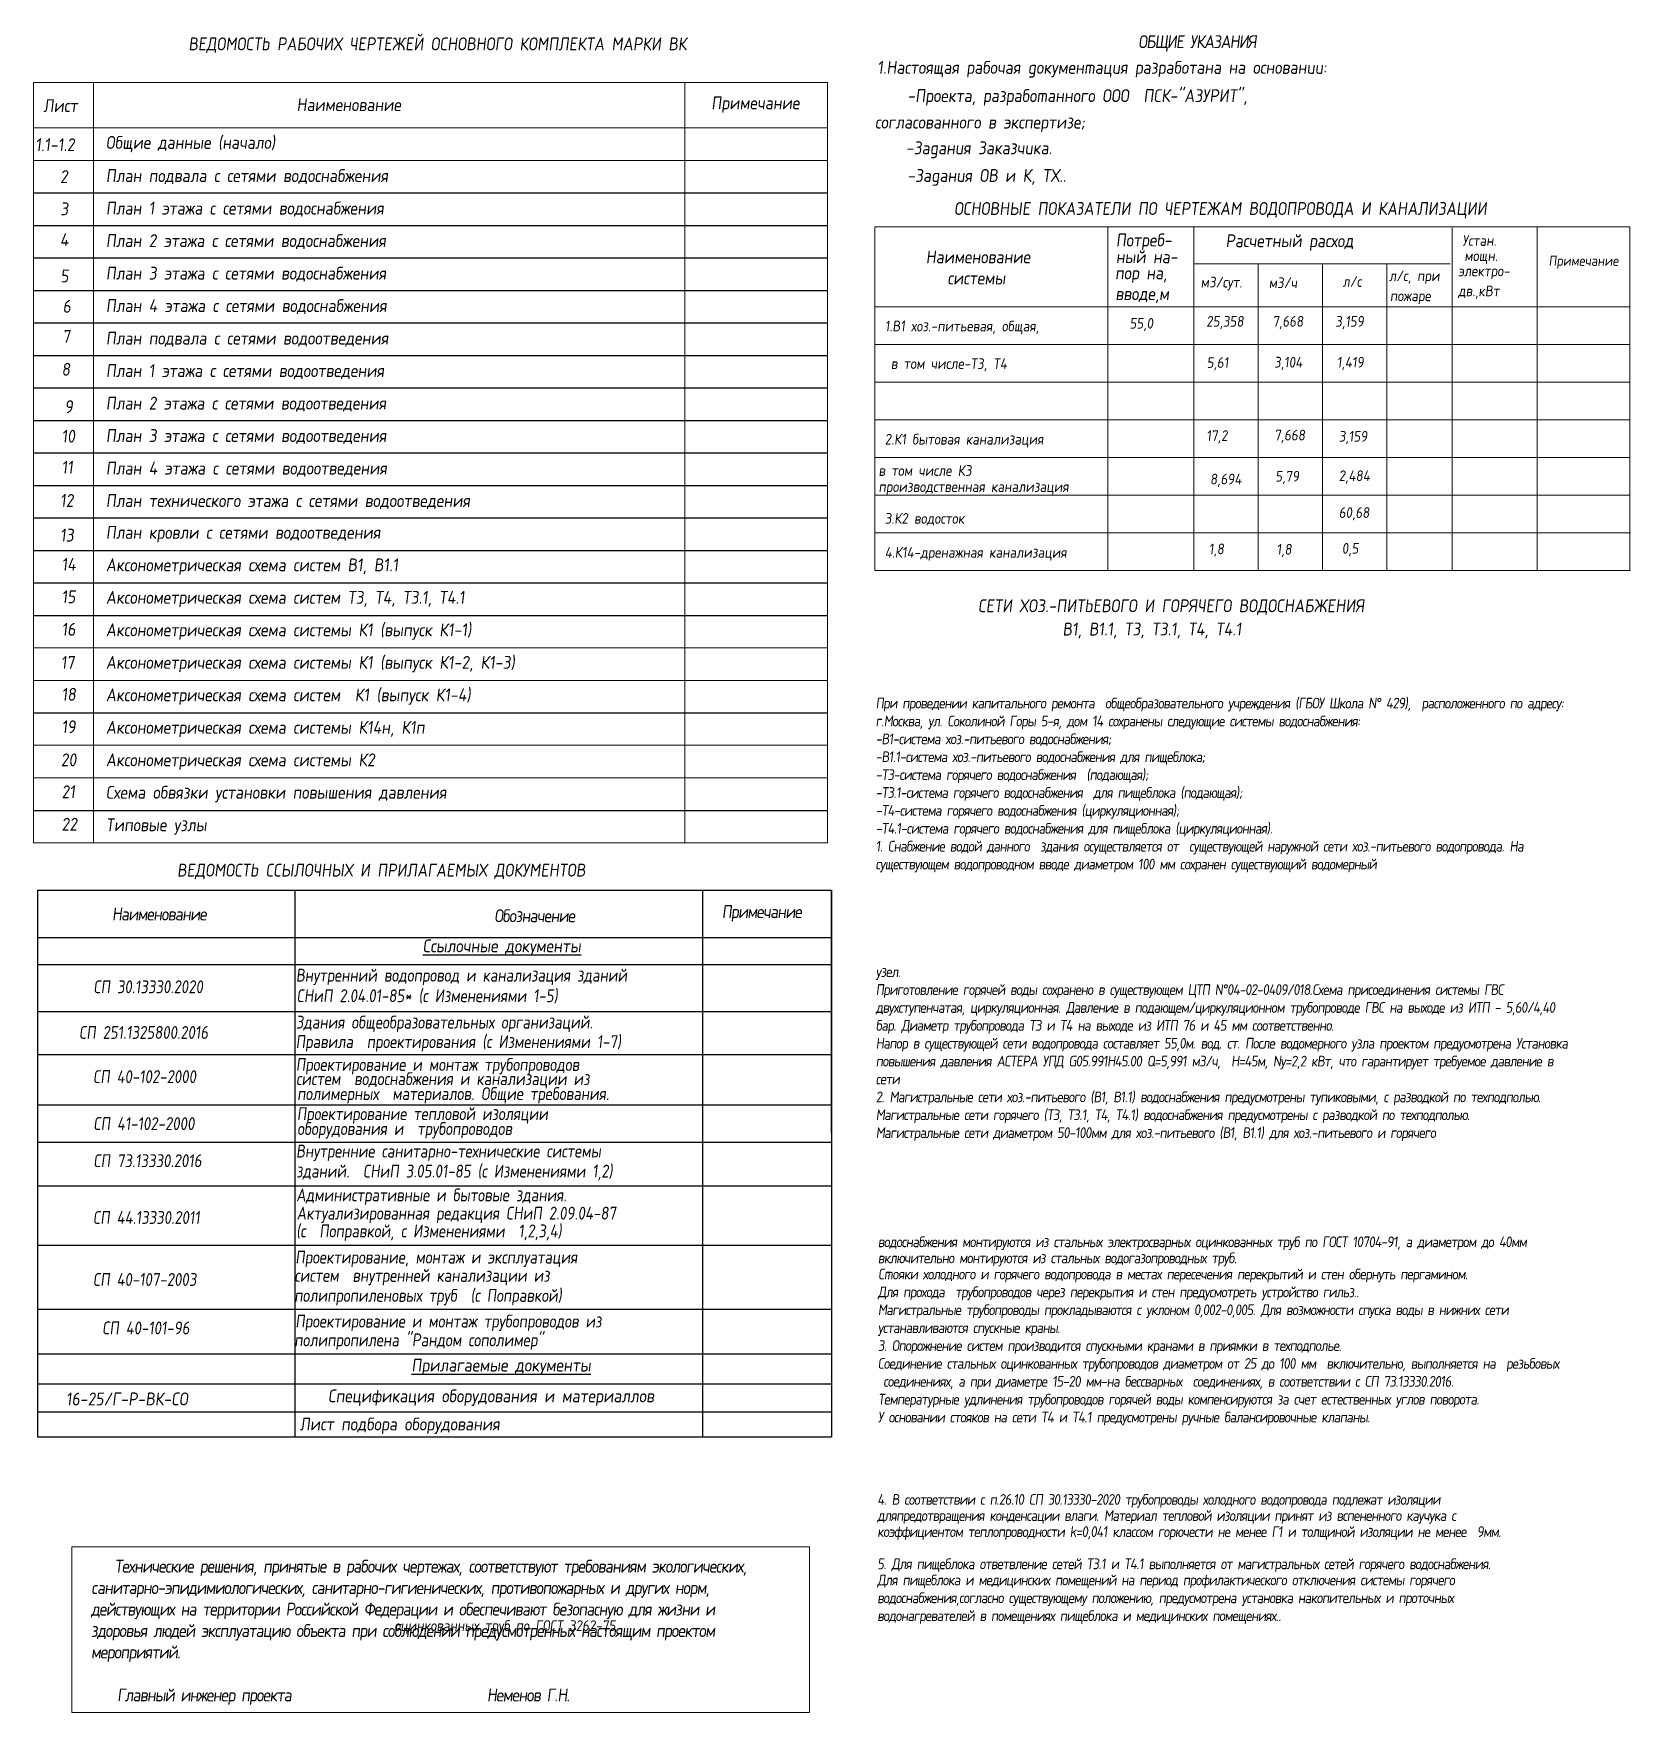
# Model space of a CAD drawing. Header units: millimetres. Extents: x -8689834 to 10643805, y -311321 to 349140.
# Drawn here: x -348661.3 to -348289.2, y 261977.1 to 262368.3 of the extents above; entities that cross this region are included whole.
import ezdxf
from ezdxf.enums import TextEntityAlignment as Align

# ---------------------------------------------------------------- set-up
doc = ezdxf.new("R2010")
doc.units = ezdxf.units.MM
doc.header["$MEASUREMENT"] = 0
doc.layers.get('0').update_dxf_attribs({"color": 250, "lineweight": 9})
doc.layers.add('_____TEXT VK', color=7, linetype='Continuous', lineweight=25)
doc.layers.add('Штамп_Ном_пера__7_Pen_No__7', color=7, linetype='Continuous', lineweight=18)
doc.layers.add('ОВ', color=5, linetype='Continuous')
doc.styles.add('SIMPLEX', font='simplex.shx', dxfattribs={"width": 0.85, "oblique": 7})
doc.styles.add('StyleTimesNewRomanCy2_5', font='times.ttf', dxfattribs={"height": 2.5})
doc.styles.add('Основной', font='isocpeui.ttf')

msp = doc.modelspace()

# ---------------------------------------------------------------- linework, layer by layer
at = {"linetype": 'Continuous'}
for p, q in [((-348661.27, 262356.91), (-348476.27, 262356.91)), ((-348661.27, 262356.91), (-348661.27, 262179.72)), ((-348647.35, 262356.91), (-348647.35, 262179.72)), ((-348509.5, 262356.91), (-348509.5, 262179.72)), ((-348476.27, 262356.91), (-348476.27, 262179.72)), ((-348661.27, 262346.3), (-348476.27, 262346.3)), ((-348661.27, 262338.72), (-348476.27, 262338.72)), ((-348661.27, 262225.15), (-348476.27, 262225.15)), ((-348661.27, 262217.58), (-348476.27, 262217.58)), ((-348661.27, 262202.44), (-348476.27, 262202.44)), ((-348661.27, 262194.86), (-348476.27, 262194.86)), ((-348661.27, 262179.72), (-348476.27, 262179.72))]:
    msp.add_line(p, q, dxfattribs=at)
at = {"color": 7, "linetype": 'Continuous'}
for points in [[(-348465.26, 262243.14), (-348465.26, 262323.23)], [(-348289.33, 262323.23), (-348465.26, 262323.23)], [(-348360.96, 262243.14), (-348360.96, 262314.63)], [(-348289.31, 262304.65), (-348465.26, 262304.65)], [(-348289.29, 262295.86), (-348465.26, 262295.86)], [(-348289.28, 262287.08), (-348465.26, 262287.08)], [(-348289.26, 262269.5), (-348465.26, 262269.5)], [(-348289.24, 262260.71), (-348465.26, 262260.71)]]:
    msp.add_lwpolyline(points, dxfattribs=at)
at = {"linetype": 'Continuous'}
for points in [[(-348410.96, 262243.14), (-348410.96, 262323.23)], [(-348390.96, 262243.14), (-348390.96, 262323.23)], [(-348330.78, 262243.14), (-348330.78, 262323.02)], [(-348310.96, 262243.14), (-348310.96, 262323.23)], [(-348289.33, 262243.13), (-348289.33, 262323.22)], [(-348331.2, 262314.63), (-348390.97, 262314.63)], [(-348375.96, 262243.14), (-348375.96, 262314.63)], [(-348345.96, 262243.14), (-348345.96, 262314.63)], [(-348289.23, 262251.93), (-348465.26, 262251.93)], [(-348289.22, 262243.14), (-348465.26, 262243.14)]]:
    msp.add_lwpolyline(points, dxfattribs=at)
msp.add_lwpolyline([(-348652.35, 262015.71), (-348480.51, 262015.71), (-348480.51, 261977.1), (-348652.35, 261977.1)], close=True)
at = {"layer": 'ОВ', "color": 7, "linetype": 'Continuous', "ltscale": 5}
for p, q in [((-348660.38, 262168.68), (-348475.38, 262168.68)), ((-348660.38, 262168.68), (-348660.38, 262041.29)), ((-348600.38, 262168.68), (-348600.38, 262041.29)), ((-348505.38, 262168.68), (-348505.38, 262041.29)), ((-348475.38, 262112.13), (-348475.38, 262168.68)), ((-348475.38, 262168.68), (-348475.38, 262041.29)), ((-348660.38, 262157.64), (-348475.38, 262157.64)), ((-348660.38, 262151.34), (-348475.38, 262151.34)), ((-348660.38, 262140.4), (-348475.38, 262140.4)), ((-348660.47, 262130.41), (-348475.47, 262130.41)), ((-348660.38, 262118.67), (-348475.38, 262118.67)), ((-348660.38, 262110.01), (-348475.38, 262110.01)), ((-348660.38, 262099.79), (-348475.38, 262099.79)), ((-348660.38, 262085.99), (-348475.38, 262085.99)), ((-348660.38, 262071.08), (-348475.38, 262071.08)), ((-348660.38, 262060.62), (-348475.38, 262060.62)), ((-348660.38, 262053.67), (-348475.38, 262053.67)), ((-348660.38, 262047.17), (-348475.38, 262047.17)), ((-348660.38, 262041.29), (-348475.38, 262041.29))]:
    msp.add_line(p, q, dxfattribs=at)
at = {"layer": 'Штамп_Ном_пера__7_Pen_No__7', "linetype": 'Continuous', "lineweight": 25}
for p, q in [((-348661.27, 262331.15), (-348476.27, 262331.15)), ((-348661.27, 262323.58), (-348476.27, 262323.58)), ((-348661.27, 262316.01), (-348476.27, 262316.01)), ((-348661.27, 262308.44), (-348476.27, 262308.44)), ((-348661.27, 262300.87), (-348476.27, 262300.87)), ((-348661.27, 262293.3), (-348476.27, 262293.3)), ((-348661.27, 262285.72), (-348476.27, 262285.72)), ((-348661.27, 262278.15), (-348476.27, 262278.15)), ((-348661.27, 262270.58), (-348476.27, 262270.58)), ((-348661.27, 262263.01), (-348476.27, 262263.01)), ((-348661.27, 262255.44), (-348476.27, 262255.44)), ((-348661.27, 262247.87), (-348476.27, 262247.87)), ((-348661.27, 262240.29), (-348476.27, 262240.29)), ((-348661.27, 262232.72), (-348476.27, 262232.72)), ((-348661.27, 262210.01), (-348476.27, 262210.01)), ((-348661.27, 262187.29), (-348476.27, 262187.29))]:
    msp.add_line(p, q, dxfattribs=at)
at = {"layer": 'Штамп_Ном_пера__7_Pen_No__7', "linetype": 'Continuous'}
msp.add_line((-348390.97, 262314.63), (-348331.2, 262314.63), dxfattribs=at)
at = {"layer": 'Штамп_Ном_пера__7_Pen_No__7', "color": 7, "linetype": 'Continuous'}
msp.add_lwpolyline([(-348289.27, 262278.29), (-348465.26, 262278.29)], dxfattribs=at)

# ---------------------------------------------------------------- texts
at = {"layer": '_____TEXT VK', "linetype": 'Continuous', "style": 'SIMPLEX', "oblique": 7, "width": 0.85}
for s, height, p in [('     -Проекта, разрабоmанного ООО  ПСК-"АЗУРИТ",', 3, (-348466.11, 262352.32)), ('согласованного в экспертизе;', 3, (-348465.2, 262346.15)), ('      -Заgанuя Заказчuка.', 3, (-348468.15, 262340.15)), ('      -Заgанuя ОВ и К, ТХ..', 3, (-348467.83, 262333.72)), ('Потреб-', 3, (-348409.09, 262318.68)), ('Расчетный расход', 3, (-348383.53, 262318.51)), ('Устан.', 2.5, (-348328.36, 262318.82)), ('Наименование', 3, (-348453.38, 262314.75)), ('ный на-', 3, (-348409.08, 262314.78)), ('мощн.', 2.5, (-348327.9, 262315.26)), ('Примечание', 2.376, (-348308.28, 262314.16)), ('пор на,', 3, (-348409.28, 262311.02)), ('л/с, при', 2.5, (-348345.45, 262310.59)), ('электро-', 2.5, (-348329.37, 262311.73)), ('системы', 3, (-348448.33, 262309.82)), ('м3/сут.', 2.5, (-348389.33, 262309.11)), ('м3/ч', 2.5, (-348373.47, 262308.97)), ('л/с', 2.5, (-348356.27, 262309.26)), ('дв.,кВт', 2.5, (-348329.35, 262307.07)), ('вводе,м', 3, (-348409.2, 262306.17)), ('пожаре', 2.5, (-348345.23, 262305.93)), ('1.В1 хоз.-питьевая, общая,', 2.5, (-348462.94, 262298.88)), ('55,0', 2.5, (-348405.9, 262299.53)), ('25,358', 2.5, (-348388.03, 262299.98)), ('7,668', 2.5, (-348372.61, 262299.98)), ('3,159', 2.5, (-348357.97, 262299.98)), ('5,61', 2.5, (-348387.93, 262290.38)), ('3,104', 2.5, (-348372.22, 262290.46)), ('1,419', 2.5, (-348357.6, 262290.46)), ('в том числе-Т3, Т4', 2.5, (-348461.52, 262290.14)), ('2.К1 бытовая канализация', 2.5, (-348462.94, 262272.52)), ('17,2', 2.5, (-348388.01, 262273.35)), ('7,668', 2.5, (-348372.19, 262273.47)), ('3,159', 2.5, (-348357.16, 262273.19)), ('в том числе К3 ', 2.5, (-348464.39, 262265.22)), ('8,694', 2.5, (-348387.14, 262263.23)), ('5,79', 2.5, (-348371.94, 262263.89)), ('2,484', 2.5, (-348357.16, 262264.01)), ('производственная канализация', 2.5, (-348464.39, 262261.47)), ('60,68', 2.5, (-348357.16, 262255.42)), ('3.К2 водосток', 2.5, (-348462.94, 262254.07)), ('4.К14-дренажная канализация', 2.5, (-348462.94, 262246.15)), ('1,8', 2.5, (-348387.43, 262246.96)), ('1,8', 2.5, (-348371.66, 262246.87)), ('0,5', 2.5, (-348356.44, 262247.09)), ('ВЕДОМОСТЬ ССЫЛОЧНЫХ И ПРИЛАГАЕМЫХ ДОКУМЕНТОВ', 3, (-348627.83, 262171.86))]:
    msp.add_text(s, height=height, dxfattribs=at).set_placement(p)
at = {"layer": '_____TEXT VK', "color": 7, "linetype": 'Continuous', "style": 'SIMPLEX', "oblique": 7, "width": 0.85}
msp.add_text('ОСНОВНЫЕ ПОКАЗАТЕЛИ ПО ЧЕРТЕЖАМ ВОДОПРОВОДА И КАНАЛИЗАЦИИ', height=3, dxfattribs=at).set_placement((-348446.78, 262327.52), align=Align.MIDDLE_LEFT)
at = {"layer": '_____TEXT VK', "style": 'SIMPLEX', "oblique": 7}
for s, height, width, p in [('СЕТИ ХОЗ.-ПИТЬЕВОГО И ГОРЯЧЕГО ВОДОСНАБЖЕНИЯ  ', 3, 0.85, (-348441.19, 262233.46)), ('В1, В1.1, Т3, Т3.1, Т4, Т4.1 ', 3, 0.85, (-348421.53, 262228.03)), ('Внутренний водопровод и канализация зданий  ', 3, 0.8, (-348600.15, 262147.38)), ('СП 30.13330.2020', 3, 0.8, (-348647.3, 262144.68)), ('СНиП 2.04.01-85* (с Изменениями 1-5) ', 3, 0.8, (-348599.95, 262142.59)), ('СП 251.1325800.2016', 3, 0.8, (-348650.65, 262134.04)), ('Здания общеобразовательных организаций. ', 3, 0.8, (-348600.15, 262136.44)), ('Правила  проектирования (с Изменениями 1-7) ', 3, 0.8, (-348600.19, 262131.89)), ('Проектирование и монтаж трубопроводов ', 3, 0.8, (-348600.15, 262126.58)), ('СП 40-102-2000', 3, 0.8, (-348647.39, 262123.74)), ('систем  водоснабжения и канализации из ', 3, 0.8, (-348600.08, 262123.26)), ('полимерных  материалов. Общие требования. ', 3, 0.8, (-348599.84, 262119.78)), ('Проектирование тепловой изоляции ', 3, 0.8, (-348599.92, 262115.1)), ('СП 41-102-2000', 3, 0.8, (-348647.3, 262112.8)), ('оборудования и  трубопроводов ', 3, 0.8, (-348599.84, 262111.64)), ('Внутренние санитарно-технические системы ', 3, 0.8, (-348600.1, 262106.4)), ('СП 73.13330.2016', 3, 0.8, (-348647.3, 262104.15)), ('зданий.  СНиП 3.05.01-85 (с Изменениями 1,2) ', 3, 0.8, (-348600.07, 262101.73)), ('Административные и бытовые здания.  ', 3, 0.8, (-348600.1, 262096.17)), ('СП 44.13330.2011', 3, 0.8, (-348647.4, 262090.92)), ('Актуализированная редакция СНиП 2.09.04-87', 3, 0.8, (-348599.98, 262091.93)), ('(с  Поправкой, с Изменениями  1,2,3,4) ', 3, 0.8, (-348600.05, 262087.79)), ('Проектирование, монтаж и эксплуатация ', 3, 0.8, (-348600.28, 262081.69)), ('СП 40-107-2003', 3, 0.8, (-348647.4, 262076.48)), ('систем  внутренней канализации из ', 3, 0.8, (-348600.47, 262077.43)), ('полипропиленовых труб  (с Поправкой) ', 3, 0.8, (-348600.52, 262072.77)), ('Проектирование и монтаж трубопроводов из  ', 3, 0.8, (-348600.28, 262066.78)), ('СП 40-101-96', 3, 0.8, (-348645.26, 262065.19)), ('полипропилена "Рандом сополимер" ', 3, 0.8, (-348600.51, 262062.4)), ('оцинкованных труб по ГОСТ 3262-75.  ', 2.5, 0.85, (-348577.19, 261996.08))]:
    msp.add_text(s, height=height, dxfattribs=dict(at, width=width)).set_placement(p)
at = {"layer": '_____TEXT VK', "linetype": 'Continuous', "char_height": 3, "style": 'SIMPLEX'}
for s, insert, width, attachment_point in [('ВЕДОМОСТЬ РАБОЧИХ ЧЕРТЕЖЕЙ ОСНОВНОГО КОМПЛЕКТА МАРКИ ВК ', (-348567.15, 262365.57), 164.5776, 5), ('{\\Fsimplex|c204;\\Q7;\\W0.85;\\T0.9;ОБЩИЕ УКАЗАНИЯ}', (-348390.18, 262365.98), 164.5776, 5), ('1.Настоящая рабочая gокуменmацuя разработана на основанuu:', (-348464.67, 262359.95), 135.8539, 4), ('Лист', (-348659, 262351.5), 135.8539, 4), ('Наименование', (-348599.99, 262351.71), 135.8539, 4), ('Примечание', (-348503.36, 262351.73), 135.8539, 4), ('1.1-1.2', (-348660.85, 262342.39), 135.8539, 4), ('Общие данные (начало)', (-348644.42, 262342.51), 135.8539, 4), ('2', (-348655.08, 262334.96), 135.8539, 4), ('План подвала с сетями водоснабжения', (-348644.42, 262334.94), 135.8539, 4), ('3', (-348655.03, 262327.45), 135.8539, 4), ('План 1 этажа с сетями водоснабжения', (-348644.42, 262327.37), 135.8539, 4), ('4', (-348655.11, 262320.24), 135.8539, 4), ('План 2 этажа с сетями водоснабжения', (-348644.42, 262319.8), 135.8539, 4), ('5', (-348655.03, 262311.8), 135.8539, 4), ('План 3 этажа с сетями водоснабжения', (-348644.42, 262312.22), 135.8539, 4), ('6', (-348654.49, 262304.73), 135.8539, 4), ('План 4 этажа с сетями водоснабжения', (-348644.42, 262304.65), 135.8539, 4), ('7', (-348654.57, 262297.73), 135.8539, 4), ('План подвала с сетями водоотведения', (-348644.42, 262297.08), 135.8539, 4), ('8', (-348654.74, 262290.05), 135.8539, 4), ('План 1 этажа с сетями водоотведения', (-348644.42, 262289.51), 135.8539, 4), ('9', (-348654.05, 262281.35), 135.8539, 4), ('План 2 этажа с сетями водоотведения', (-348644.42, 262281.94), 135.8539, 4), ('10', (-348654.74, 262274.47), 135.8539, 4), ('План 3 этажа с сетями водоотведения', (-348644.42, 262274.37), 135.8539, 4), ('11', (-348654.74, 262267.24), 135.8539, 4), ('План 4 этажа с сетями водоотведения', (-348644.42, 262266.79), 135.8539, 4), ('12', (-348655.09, 262259.5), 135.8539, 4), ('План технического этажа с сетями водоотведения', (-348644.42, 262259.22), 135.8539, 4), ('План кровли с сетями водоотведения', (-348644.42, 262251.65), 135.8539, 4), ('13', (-348655.09, 262251.41), 135.8539, 4), ('14', (-348654.74, 262244.62), 135.8539, 4), ('Аксонометрическая схема систем В1, В1.1', (-348644.42, 262244.08), 135.8539, 4), ('15', (-348654.74, 262237.05), 135.8539, 4), ('Аксонометрическая схема систем Т3, Т4, Т3.1, Т4.1', (-348644.42, 262236.51), 135.8539, 4), ('16', (-348654.74, 262229.48), 135.8539, 4), ('Аксонометрическая схема системы К1 (выпуск К1-1)', (-348644.42, 262228.94), 135.8539, 4), ('17', (-348654.91, 262221.76), 135.8539, 4), ('Аксонометрическая схема системы К1 (выпуск К1-2, К1-3)', (-348644.42, 262221.36), 135.8539, 4), ('18', (-348654.74, 262214.33), 135.8539, 4), ('Аксонометрическая схема систем  К1 (выпуск К1-4)', (-348644.42, 262213.79), 135.8539, 4), ('19', (-348654.74, 262206.76), 135.8539, 4), ('Аксонометрическая схема системы К14н, К1п', (-348644.42, 262206.22), 135.8539, 4), ('20', (-348654.91, 262199.05), 135.8539, 4), ('Аксонометрическая схема системы К2', (-348644.42, 262198.65), 135.8539, 4), ('21', (-348654.74, 262191.62), 135.8539, 4), ('Схема обвязки установки повышения давления', (-348644.42, 262191.08), 135.8539, 4), ('22', (-348654.74, 262184.05), 135.8539, 4), ('Типовые узлы', (-348644.42, 262183.51), 135.8539, 4)]:
    msp.add_mtext(s, dxfattribs=dict(at, insert=insert, width=width, attachment_point=attachment_point))
at = {"layer": '_____TEXT VK', "char_height": 2.5, "attachment_point": 5, "line_spacing_factor": 0.9, "style": 'SIMPLEX'}
for s, width, insert in [('\\pxa0.83333,sm1,ql;{\\T0.9;При проведении капитального ремонта  общеобразовательного учреждения (ГБОУ Школа N%%D 429),  расположенного по адресу: г.Москва, ул. Соколиной Горы 5-я, дом 14 сохранены следующие системы водоснабжения:\\P-В1-система хоз.-питьевого водоснабжения;\\P-В1.1-система хоз.-питьевого водоснабжения для пищеблока;\\P-Т3-система горячего водоснабжения  (подающая);\\P-Т3.1-система горячего водоснабжения  для пищеблока (подающая);\\P-Т4-система горячего водоснабжения (циркуляционная);\\P-Т4.1-система горячего водоснабжения для пищеблока (циркуляционная).\\P1. Снабжение водой данного  здания осуществляется от  существующей наружной сети хоз.-питьевого водопровода. На существующем водопроводном вводе диаметром 100 мм сохранен существующий водомерный }', 181.1453, (-348374.51, 262193.18)), ('\\pxa0.83333,sm1,ql;{\\T0.9;узел.\\P\\pt73;Приготовление горячей воды сохранено в существующем ЦТП N%%D04-02-0409/018.Схема присоединения системы ГВС двухступенчатая, циркуляционная. Давление в подающем/циркуляционном трубопроводе ГВС на выходе из ИТП - 5,60/4,40 бар. Диаметр трубопровода Т3 и Т4 на выходе из ИТП 76 и 45 мм соответственно.  \\P\\ptz;Напор в существующей сети водопровода составляет 55,0м. вод. ст. После водомерного узла проектом предусмотрена Установка повышения давления АСТЕРА УПД G05.991H45.00 Q=5,991 м3/ч,  Н=45м, Nу=2,2 кВт, что гарантирует требуемое давление в сети\\P2. Магистральные сети хоз.-питьевого (В1, В1.1) водоснабжения предусмотрены тупиковыми, с разводкой по техподполью.\\PМагистральные сети горячего (Т3, Т3.1, Т4, Т4.1) водоснабжения предусмотрены с разводкой по техподполью. \\PМагистральные сети диаметром 50-100мм для хоз.-питьевого (В1, В1.1) для хоз.-питьевого и горячего }', 174.739, (-348377.68, 262130.6)), ('\\pxql;{\\T0.9;водоснабжения монтируются из стальных электросварных оцинкованных труб по ГОСТ 10704-91, а диаметром до 40мм включительно монтируются из стальных водогазопроводных труб.\\P\\pa0.83333,sm1;Cmoяки холодного и горячего водопровода в местах пересечения перекрытий и стен обернуть пергамином.\\PДля прохода  трубопроводов через перекрытия и стен предусмотреть устройство гильз.. \\PМагистральные трубопроводы прокладываются с уклоном 0,002-0,005. Для возможности спуска воды в нижних сети устанавливаются спускные краны.   \\P3. Опорожнение систем производится спускными кранами в приямки в техподполье.\\PСоединение стальных оцинкованных трубопроводов диаметром от 25 до 100 мм  включительно, выполняется на  резьбовых  соединениях, а при диаметре 15-20 мм-на бессварных  соединениях, в соответствии с СП 73.13330.2016. \\PТемпературные удлинения трубопроводов горячей воды компенсируются за счет естественных углов поворота.\\PУ основании стояков на сети Т4 и Т4.1 предусмотрены ручные балансировочные клапаны. }', 172.5246, (-348378.29, 262065.99)), ('\\pxql;{\\T0.9;4. В соответствии с п.26.10 СП 30.13330-2020 трубопроводы холодного водопровода подлежат изоляции дляпредотвращения конденсации влаги. Материал тепловой изоляции принят из вспененного каучука с коэффициентом теплопроводности k=0,041 классом горючести не менее Г1 и толщиной изоляции не менее  9мм. \\P\\P5. Для пищеблока ответвление сетей Т3.1 и Т4.1 выполняется от магистральных сетей горячего водоснабжения. \\P\\pa0.83333,sm1;Для пищеблока и медицинских помещений на период профилактического отключения системы горячего водоснабжения,согласно существующему положению, предусмотрена установка накопительных и проточных водонагревателей в помещениях пищеблока и медицинских помещениях..}', 163.8849, (-348382.75, 262012.84))]:
    msp.add_mtext_dynamic_manual_height_columns(s, width=width, gutter_width=0, heights=[66.69], dxfattribs=dict(at, insert=insert))
at = {"layer": '_____TEXT VK'}
for s, insert, char_height, width, attachment_point, style in [('{\\Fsimplex|c204;\\Q7;\\W0.85;\\T0.9;Наименование}', (-348632.04, 262163.13), 3, 164.5776, 5, 'Основной'), ('{\\Fsimplex|c204;\\Q7;\\W0.85;\\T0.9;Обозначение}', (-348544.59, 262162.73), 3, 164.5776, 5, 'Основной'), ('{\\Fsimplex|c204;\\Q7;\\W0.85;\\T0.9;Примечание}', (-348491.66, 262163.28), 3, 164.5776, 5, 'Основной'), ('{\\LСсылочные документы}', (-348552.16, 262155.3), 3, 164.5776, 5, 'SIMPLEX'), ('{\\LПрилагаемые документы}', (-348552.32, 262057.62), 3, 164.5776, 5, 'SIMPLEX'), ('\\pxql;16-25/Г-Р-ВК-СО', (-348571.44, 262050.14), 3, 164.5776, 5, 'SIMPLEX'), ('Спецификация оборудования и материаллов', (-348554.66, 262050.44), 3, 164.5776, 5, 'SIMPLEX'), ('\\pxql;Лист подбора оборудования', (-348516.99, 262043.89), 3, 164.5776, 5, 'SIMPLEX'), (' {\\fTimes New Roman|b0|i1|c204|p18;\\H1.2x;    \\Fsimplex|c204;\\Q7;\\W0.85;\\T0.9;Технические решения, принятые в рабочих чертежах, соответствуют требованиям экологических, cанитарно-эпидимиологических, санитарно-гигиенических, противопожарных и других норм, действующих на территории Российской Федерации и обеспечивают безопасную для жизни и здоровья людей эксплуатацию объекта при соблюдении предусмотренных настоящим проектом мероприятий.\\P\\P    Главный инженер проекта                              Неменов Г.Н.\\fTimes New Roman|b0|i1|c204|p18;\\Q0;\\W1;\\T1;                   }', (-348647.89, 262012.67), 2.5, 167.3654, 1, 'StyleTimesNewRomanCy2_5')]:
    msp.add_mtext(s, dxfattribs=dict(at, insert=insert, char_height=char_height, width=width, attachment_point=attachment_point, style=style))

doc.saveas('drawing.dxf')
